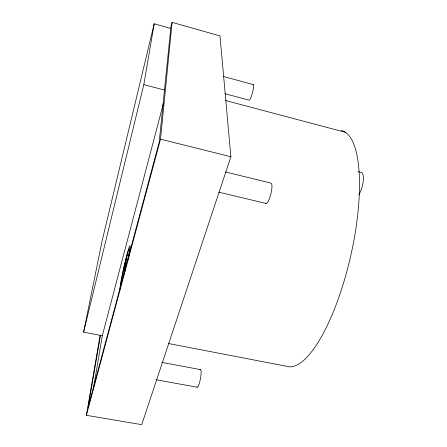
<?xml version="1.0" encoding="UTF-8"?>
<svg xmlns="http://www.w3.org/2000/svg" width="447" height="447" viewBox="0 0 447 447"><rect width="100%" height="100%" fill="white"/><g stroke="black" fill="none" stroke-linecap="round" stroke-linejoin="round"><path stroke-width="0.67" d="M86.366 415.319L160.523 139.185L172.084 22.35L219.985 35.922L230.887 156.746L141.744 424.65L86.366 415.319L100.212 334.892M124.741 271.67L127.211 254.583M123.406 276.944L126.009 259.087M93.412 388.605L102.307 335.731L163.395 103.486M102.307 335.731L83.6 332.149L143.822 84.612L154.193 23.775L170.76 28.44L159.177 142.258L88.07 407.474L100.446 335.373M83.6 332.149L102.123 240.849L154.193 23.775M170.542 28.435L172.084 22.35M156.193 379.76L197.194 387.214M161.73 362.372L200.418 369.602M168.351 343.492L289.818 366.892A121.12 37.112 -77.1 0 0 351.437 252.65A121.12 37.112 -77.1 0 0 341.234 130.44M218.639 192.137L266.149 203.474M225.495 171.966L270.938 183.097A10.477 2.403 -76.3 0 1 270.675 194.791A10.477 2.403 -76.3 0 1 265.613 203.044M160.523 139.185L230.887 156.746M358.008 171.62L360.701 172.307A13.505 4.677 -74.8 0 1 363.31 180.432A13.505 4.677 -74.8 0 1 358.785 194.836M143.822 84.612L164.49 90.059M225.556 100.514L345.548 132.351M225.009 93.719L248.973 100.122A8.085 1.358 -75.2 0 0 252.561 92.412A8.085 1.358 -75.2 0 0 252.952 84.634M223.221 76.431L253.326 84.623M199.938 369.887A8.951 1.648 -79.5 0 1 200.474 378.575A8.951 1.648 -79.5 0 1 196.831 386.845M127.758 260.305A19.551 1.101 -77.4 0 0 127.624 253.097L125.557 260.869A19.551 1.101 -77.4 0 0 120.651 286.795M119.919 289.974A22.842 1.285 -77.4 0 1 126.948 254.634A22.842 1.285 -77.4 0 1 128.367 258.316"/></g></svg>
